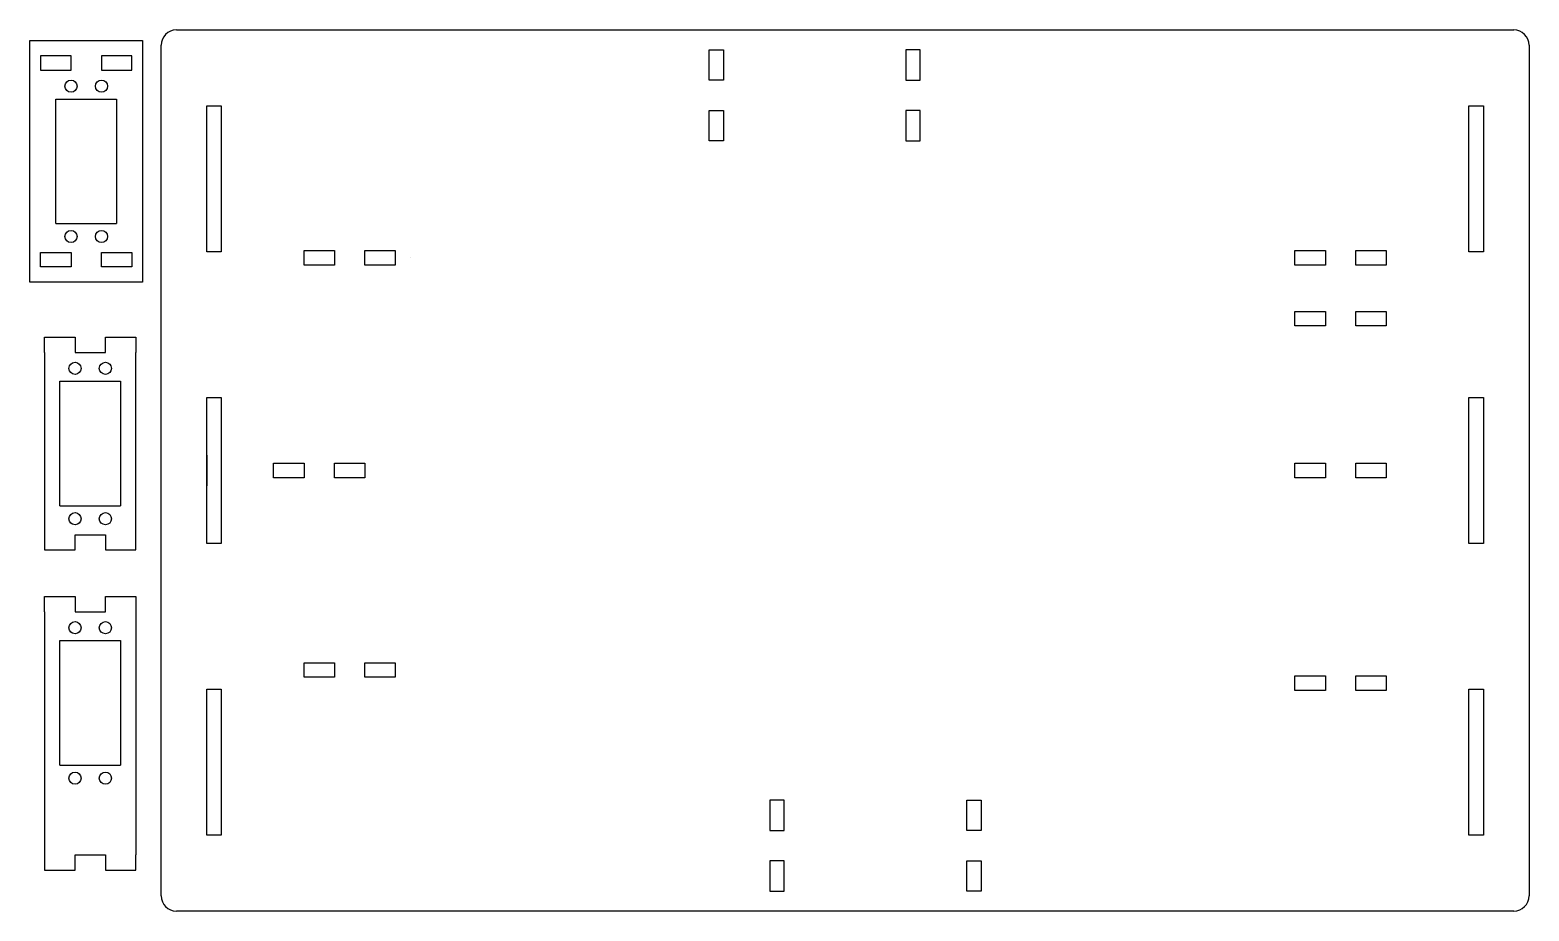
# Model space of a CAD drawing. Header units: inches. Extents: x 67 to 560, y 112 to 402.
import ezdxf

# ---------------------------------------------------------------- set-up
doc = ezdxf.new("R2010")
doc.units = ezdxf.units.IN
doc.header["$MEASUREMENT"] = 0

msp = doc.modelspace()

# ---------------------------------------------------------------- linework, layer by layer
for p, q in [((115.3, 401.73), (555.3, 401.73)), ((67.14, 398.25), (104.14, 398.25)), ((67.14, 318.75), (67.14, 398.25)), ((104.14, 398.25), (104.14, 318.75)), ((110.3, 116.73), (110.3, 396.73)), ((290.55, 385.23), (290.55, 395.23)), ((290.55, 395.23), (295.3, 395.23)), ((295.3, 395.23), (295.3, 385.23)), ((360.05, 395.23), (355.3, 395.23)), ((355.3, 395.23), (355.3, 385.23)), ((360.05, 385.23), (360.05, 395.23)), ((560.3, 396.73), (560.3, 116.73)), ((80.64, 393.25), (70.64, 393.25)), ((70.64, 393.25), (70.64, 388.5)), ((80.64, 388.5), (80.64, 393.25)), ((100.64, 393.25), (90.64, 393.25)), ((90.64, 393.25), (90.64, 388.5)), ((100.64, 388.5), (100.64, 393.25)), ((70.64, 388.5), (80.64, 388.5)), ((90.64, 388.5), (100.64, 388.5)), ((295.3, 385.23), (290.55, 385.23)), ((355.3, 385.23), (360.05, 385.23)), ((75.64, 338), (75.64, 379)), ((75.64, 379), (95.64, 379)), ((95.64, 379), (95.64, 338)), ((125.3, 376.73), (130.05, 376.73)), ((125.3, 328.73), (125.3, 376.73)), ((130.05, 376.73), (130.05, 328.73)), ((290.55, 365.23), (290.55, 375.23)), ((290.55, 375.23), (295.3, 375.23)), ((295.3, 375.23), (295.3, 365.23)), ((360.05, 375.23), (355.3, 375.23)), ((355.3, 375.23), (355.3, 365.23)), ((360.05, 365.23), (360.05, 375.23)), ((540.55, 376.73), (545.3, 376.73)), ((540.55, 328.73), (540.55, 376.73)), ((545.3, 376.73), (545.3, 328.73)), ((295.3, 365.23), (290.55, 365.23)), ((355.3, 365.23), (360.05, 365.23)), ((75.64, 338), (95.64, 338)), ((70.64, 323.75), (70.64, 328.5)), ((70.64, 328.5), (80.64, 328.5)), ((80.64, 328.5), (80.64, 323.75)), ((90.64, 323.75), (90.64, 328.5)), ((90.64, 328.5), (100.64, 328.5)), ((100.64, 328.5), (100.64, 323.75)), ((130.05, 328.73), (125.3, 328.73)), ((157.3, 329.11), (167.3, 329.11)), ((157.3, 324.36), (157.3, 329.11)), ((167.3, 329.11), (167.3, 324.36)), ((177.3, 329.11), (187.3, 329.11)), ((177.3, 324.36), (177.3, 329.11)), ((187.3, 329.11), (187.3, 324.36)), ((192.3, 326.73), (192.3, 326.73)), ((483.3, 329.11), (493.3, 329.11)), ((483.3, 324.36), (483.3, 329.11)), ((493.3, 329.11), (493.3, 324.36)), ((503.3, 329.11), (513.3, 329.11)), ((503.3, 324.36), (503.3, 329.11)), ((513.3, 329.11), (513.3, 324.36)), ((545.3, 328.73), (540.55, 328.73)), ((80.64, 323.75), (70.64, 323.75)), ((100.64, 323.75), (90.64, 323.75)), ((167.3, 324.36), (157.3, 324.36)), ((187.3, 324.36), (177.3, 324.36)), ((493.3, 324.36), (483.3, 324.36)), ((513.3, 324.36), (503.3, 324.36)), ((104.14, 318.75), (67.14, 318.75)), ((483.3, 309.11), (493.3, 309.11)), ((483.3, 304.36), (483.3, 309.11)), ((493.3, 309.11), (493.3, 304.36)), ((503.3, 309.11), (513.3, 309.11)), ((503.3, 304.36), (503.3, 309.11)), ((513.3, 309.11), (513.3, 304.36)), ((493.3, 304.36), (483.3, 304.36)), ((513.3, 304.36), (503.3, 304.36)), ((71.95, 295.61), (71.95, 300.61)), ((71.95, 300.61), (81.95, 300.61)), ((81.95, 300.61), (81.95, 295.61)), ((91.95, 295.61), (91.95, 300.61)), ((91.95, 300.61), (101.95, 300.61)), ((101.95, 300.61), (101.95, 295.61)), ((71.95, 295.61), (71.95, 235.61)), ((81.95, 295.61), (91.95, 295.61)), ((101.95, 235.61), (101.95, 295.61)), ((76.95, 245.11), (76.95, 286.11)), ((76.95, 286.11), (96.95, 286.11)), ((96.95, 286.11), (96.95, 245.11)), ((125.3, 280.73), (130.05, 280.73)), ((125.3, 232.73), (125.3, 280.73)), ((130.05, 280.73), (130.05, 232.73)), ((540.55, 280.73), (545.3, 280.73)), ((540.55, 232.73), (540.55, 280.73)), ((545.3, 280.73), (545.3, 232.73)), ((125.3, 261.73), (125.3, 251.73)), ((147.3, 259.11), (157.3, 259.11)), ((147.3, 254.36), (147.3, 259.11)), ((157.3, 259.11), (157.3, 254.36)), ((167.3, 259.11), (177.3, 259.11)), ((167.3, 254.36), (167.3, 259.11)), ((177.3, 259.11), (177.3, 254.36)), ((483.3, 259.11), (493.3, 259.11)), ((483.3, 254.36), (483.3, 259.11)), ((493.3, 259.11), (493.3, 254.36)), ((503.3, 259.11), (513.3, 259.11)), ((503.3, 254.36), (503.3, 259.11)), ((513.3, 259.11), (513.3, 254.36)), ((157.3, 254.36), (147.3, 254.36)), ((177.3, 254.36), (167.3, 254.36)), ((493.3, 254.36), (483.3, 254.36)), ((513.3, 254.36), (503.3, 254.36)), ((76.95, 245.11), (96.95, 245.11)), ((71.95, 235.61), (71.95, 230.61)), ((81.95, 230.61), (81.95, 235.61)), ((81.95, 235.61), (91.95, 235.61)), ((91.95, 235.61), (91.95, 230.61)), ((101.95, 230.61), (101.95, 235.61)), ((130.05, 232.73), (125.3, 232.73)), ((545.3, 232.73), (540.55, 232.73)), ((71.95, 230.61), (81.95, 230.61)), ((91.95, 230.61), (101.95, 230.61)), ((71.95, 210.23), (71.95, 215.23)), ((71.95, 215.23), (81.95, 215.23)), ((81.95, 215.23), (81.95, 210.23)), ((91.95, 210.23), (91.95, 215.23)), ((91.95, 215.23), (101.95, 215.23)), ((101.95, 215.23), (101.95, 210.23)), ((71.95, 210.23), (71.95, 130.23)), ((81.95, 210.23), (91.95, 210.23)), ((101.95, 210.23), (101.95, 130.23)), ((76.95, 159.73), (76.95, 200.73)), ((76.95, 200.73), (96.95, 200.73)), ((96.95, 200.73), (96.95, 159.73)), ((157.3, 193.47), (167.3, 193.47)), ((157.3, 188.72), (157.3, 193.47)), ((167.3, 193.47), (167.3, 188.72)), ((177.3, 193.47), (187.3, 193.47)), ((177.3, 188.72), (177.3, 193.47)), ((187.3, 193.47), (187.3, 188.72)), ((167.3, 188.72), (157.3, 188.72)), ((187.3, 188.72), (177.3, 188.72)), ((483.3, 189.11), (493.3, 189.11)), ((483.3, 184.36), (483.3, 189.11)), ((493.3, 189.11), (493.3, 184.36)), ((503.3, 189.11), (513.3, 189.11)), ((503.3, 184.36), (503.3, 189.11)), ((513.3, 189.11), (513.3, 184.36)), ((125.3, 184.73), (130.05, 184.73)), ((125.3, 136.73), (125.3, 184.73)), ((130.05, 184.73), (130.05, 136.73)), ((493.3, 184.36), (483.3, 184.36)), ((513.3, 184.36), (503.3, 184.36)), ((540.55, 184.73), (545.3, 184.73)), ((540.55, 136.73), (540.55, 184.73)), ((545.3, 184.73), (545.3, 136.73)), ((76.95, 159.73), (96.95, 159.73)), ((310.55, 148.23), (310.55, 138.23)), ((315.3, 148.23), (310.55, 148.23)), ((315.3, 138.23), (315.3, 148.23)), ((375.3, 138.23), (375.3, 148.23)), ((375.3, 148.23), (380.05, 148.23)), ((380.05, 148.23), (380.05, 138.23)), ((310.55, 138.23), (315.3, 138.23)), ((380.05, 138.23), (375.3, 138.23)), ((130.05, 136.73), (125.3, 136.73)), ((545.3, 136.73), (540.55, 136.73)), ((71.95, 130.23), (71.95, 125.23)), ((81.95, 125.23), (81.95, 130.23)), ((81.95, 130.23), (91.95, 130.23)), ((91.95, 130.23), (91.95, 125.23)), ((101.95, 125.23), (101.95, 130.23)), ((310.55, 128.23), (310.55, 118.23)), ((315.3, 128.23), (310.55, 128.23)), ((315.3, 118.23), (315.3, 128.23)), ((375.3, 118.23), (375.3, 128.23)), ((375.3, 128.23), (380.05, 128.23)), ((380.05, 128.23), (380.05, 118.23)), ((71.95, 125.23), (81.95, 125.23)), ((91.95, 125.23), (101.95, 125.23)), ((310.55, 118.23), (315.3, 118.23)), ((380.05, 118.23), (375.3, 118.23)), ((555.3, 111.73), (115.3, 111.73))]:
    msp.add_line(p, q)
for centre in [(80.64, 383.25), (90.64, 383.25), (80.64, 333.75), (90.64, 333.75), (81.95, 290.36), (91.95, 290.36), (81.95, 240.86), (91.95, 240.86), (81.95, 204.98), (91.95, 204.98), (81.95, 155.48), (91.95, 155.48)]:
    msp.add_circle(centre, 2)
for centre, start, end in [((115.3, 396.73), 90, 180), ((555.3, 396.73), 0, 90), ((115.3, 116.73), 180, 270), ((555.3, 116.73), 270, 0)]:
    msp.add_arc(centre, 5, start, end)

doc.saveas('drawing.dxf')
